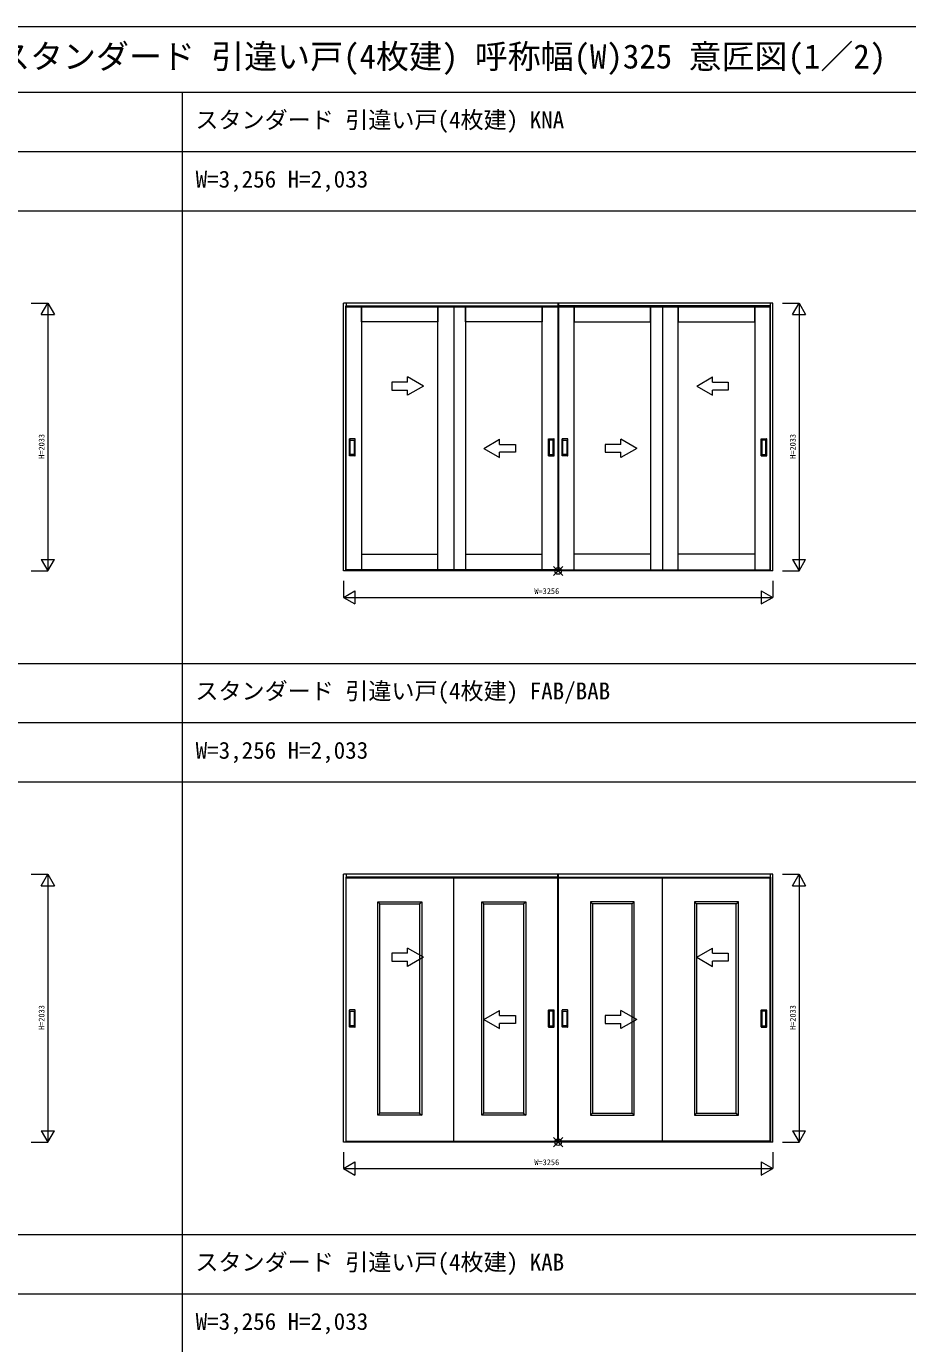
# Model space of a CAD drawing. Units: millimetres, scale not verified. Extents: x -14341 to 14341, y -10000 to 10000.
# Drawn here: x -4125 to 2562, y 1 to 10000 of the extents above; entities that cross this region are included whole.
import ezdxf
from ezdxf.enums import TextEntityAlignment as Align

# ---------------------------------------------------------------- set-up
doc = ezdxf.new("R2010")
doc.units = ezdxf.units.MM
doc.header["$LTSCALE"] = 50
doc.layers.add('0-0_0', color=7, linetype='Continuous')
for name, color, linetype, lineweight in [('0-1_YKK_F1', 7, 'Continuous', 18), ('0-2_YKK_IN', 1, 'Continuous', 18), ('0-3_YKK_A1', 4, 'Continuous', 18), ('0-4_YKK_N1', 2, 'Continuous', 18)]:
    doc.layers.add(name, color=color, linetype=linetype, lineweight=lineweight)
doc.styles.add('ＭＳ ゴシック', font='')
doc.styles.get('ＭＳ ゴシック').set_extended_font_data('MS Gothic')

msp = doc.modelspace()

# ---------------------------------------------------------------- linework, layer by layer
at = {"layer": '0-1_YKK_F1'}
for p, q in [((-14340.51, 10000), (14340.51, 10000)), ((-14340.51, 9500), (14159.49, 9500)), ((-2940.51, -10000), (-2940.51, 9500)), ((-14340.51, 9050), (14159.49, 9050)), ((-14340.51, 8600), (14159.49, 8600)), ((-14340.51, 5165), (14159.49, 5165)), ((-14340.51, 4715), (14159.49, 4715)), ((-14340.51, 4265), (14159.49, 4265)), ((-14340.51, 830), (14159.49, 830)), ((-14340.51, 380), (14159.49, 380))]:
    msp.add_line(p, q, dxfattribs=at)
at = {"layer": '0-2_YKK_IN'}
for p, q in [((-125.86, 5830.64), (-55.15, 5901.36)), ((-125.86, 5901.36), (-55.15, 5830.64)), ((-125.86, 1495.64), (-55.15, 1566.36)), ((-125.86, 1566.36), (-55.15, 1495.64))]:
    msp.add_line(p, q, dxfattribs=at)
for centre in [(-90.51, 5866), (-90.51, 1531)]:
    msp.add_circle(centre, 25, dxfattribs=at)
at = {"layer": '0-3_YKK_A1'}
for p, q in [((-1718.51, 5866), (-1718.51, 7899)), ((1537.49, 7899), (-1718.51, 7899)), ((-1698.51, 7899), (-1698.51, 7869)), ((-92.51, 7899), (-92.51, 5874)), ((-88.51, 7899), (-88.51, 5874)), ((1517.49, 7899), (1517.49, 7869)), ((1537.49, 5866), (1537.49, 7899)), ((-1698.51, 7875), (-92.51, 7875)), ((-1698.51, 7872), (-92.51, 7872)), ((-1698.51, 5870), (-1698.51, 7869)), ((-88.51, 7875), (1517.49, 7875)), ((-88.51, 7872), (1517.49, 7872)), ((1517.49, 5870), (1517.49, 7869)), ((-1112.01, 7269.5), (-1232.01, 7338.78)), ((-1232.01, 7299.5), (-1232.01, 7338.78)), ((960.99, 7269.5), (1080.99, 7338.78)), ((1080.99, 7299.5), (1080.99, 7338.78)), ((-1112.01, 7269.5), (-1232.01, 7200.22)), ((-1232.01, 7200.22), (-1232.01, 7239.5)), ((960.99, 7269.5), (1080.99, 7200.22)), ((1080.99, 7200.22), (1080.99, 7239.5)), ((-1673.01, 6740), (-1673.01, 6868)), ((-1632.01, 6869), (-1672.01, 6869)), ((-1667.01, 6750), (-1667.01, 6858)), ((-1666.01, 6859), (-1638.01, 6859)), ((-1637.01, 6858), (-1637.01, 6750)), ((-1631.01, 6740), (-1631.01, 6868)), ((-654.01, 6796.96), (-534.01, 6866.24)), ((-534.01, 6826.96), (-534.01, 6866.24)), ((-163.51, 6740), (-163.51, 6868)), ((-162.51, 6869), (-122.51, 6869)), ((-157.51, 6858), (-157.51, 6750)), ((-128.51, 6859), (-156.51, 6859)), ((-127.51, 6750), (-127.51, 6858)), ((-121.51, 6740), (-121.51, 6868)), ((-59.51, 6740), (-59.51, 6868)), ((-18.51, 6869), (-58.51, 6869)), ((-53.51, 6750), (-53.51, 6858)), ((-52.51, 6859), (-24.51, 6859)), ((-23.51, 6858), (-23.51, 6750)), ((-17.51, 6740), (-17.51, 6868)), ((505.99, 6796.96), (385.99, 6866.24)), ((385.99, 6826.96), (385.99, 6866.24)), ((1449.99, 6740), (1449.99, 6868)), ((1450.99, 6869), (1490.99, 6869)), ((1455.99, 6858), (1455.99, 6750)), ((1484.99, 6859), (1456.99, 6859)), ((1485.99, 6750), (1485.99, 6858)), ((1491.99, 6740), (1491.99, 6868)), ((-1632.01, 6739), (-1672.01, 6739)), ((-1638.01, 6749), (-1666.01, 6749)), ((-654.01, 6796.96), (-534.01, 6727.68)), ((-534.01, 6727.68), (-534.01, 6766.96)), ((-162.51, 6739), (-122.51, 6739)), ((-156.51, 6749), (-128.51, 6749)), ((-18.51, 6739), (-58.51, 6739)), ((-24.51, 6749), (-52.51, 6749)), ((505.99, 6796.96), (385.99, 6727.68)), ((385.99, 6727.68), (385.99, 6766.96)), ((1450.99, 6739), (1490.99, 6739)), ((1456.99, 6749), (1484.99, 6749)), ((-1582.01, 5994), (-1002.01, 5994)), ((-792.51, 5994), (-212.51, 5994)), ((611.49, 5994), (31.49, 5994)), ((1400.99, 5994), (820.99, 5994)), ((1537.49, 5866), (-1718.51, 5866)), ((-1698.51, 5866), (-1698.51, 5870)), ((1517.49, 5870), (-1698.51, 5870)), ((-1002.01, 5874), (-1582.01, 5874)), ((-792.51, 5874), (-882.01, 5874)), ((-212.51, 5874), (-792.51, 5874)), ((31.49, 5874), (611.49, 5874)), ((611.49, 5874), (700.99, 5874)), ((820.99, 5874), (1400.99, 5874)), ((1517.49, 5866), (1517.49, 5870)), ((-1718.51, 1531), (-1718.51, 3564)), ((1537.49, 3564), (-1718.51, 3564)), ((-1698.51, 3564), (-1698.51, 3534)), ((-1698.51, 3540), (-92.51, 3540)), ((-1698.51, 3537), (-92.51, 3537)), ((-1698.51, 1535), (-1698.51, 3534)), ((-882.01, 1539), (-882.01, 3543)), ((-92.51, 3543), (-882.01, 3543)), ((-92.51, 1539), (-92.51, 3564)), ((-88.51, 1539), (-88.51, 3564)), ((-88.51, 3543), (700.99, 3543)), ((-88.51, 3540), (1517.49, 3540)), ((-88.51, 3537), (1517.49, 3537)), ((700.99, 1539), (700.99, 3543)), ((1517.49, 3564), (1517.49, 3534)), ((1517.49, 1535), (1517.49, 3534)), ((1537.49, 1531), (1537.49, 3564)), ((-1458.34, 3354.5), (-1125.67, 3354.5)), ((-1442.34, 3338.5), (-1458.34, 3354.5)), ((-1442.34, 3338.5), (-1141.67, 3338.5)), ((-1141.67, 3338.5), (-1125.67, 3354.5)), ((-1141.67, 3338.5), (-1141.67, 1750.5)), ((-1125.67, 3354.5), (-1125.67, 1734.5)), ((-668.84, 3354.5), (-336.17, 3354.5)), ((-652.84, 3338.5), (-668.84, 3354.5)), ((-652.84, 3338.5), (-352.17, 3338.5)), ((-352.17, 3338.5), (-336.17, 3354.5)), ((-352.17, 3338.5), (-352.17, 1750.5)), ((-336.17, 3354.5), (-336.17, 1734.5)), ((155.16, 3354.5), (155.16, 1734.5)), ((487.83, 3354.5), (155.16, 3354.5)), ((171.16, 3338.5), (155.16, 3354.5)), ((171.16, 3338.5), (171.16, 1750.5)), ((471.83, 3338.5), (171.16, 3338.5)), ((471.83, 3338.5), (487.83, 3354.5)), ((944.66, 3354.5), (944.66, 1734.5)), ((1277.33, 3354.5), (944.66, 3354.5)), ((960.66, 3338.5), (944.66, 3354.5)), ((960.66, 3338.5), (960.66, 1750.5)), ((1261.33, 3338.5), (960.66, 3338.5)), ((1261.33, 3338.5), (1277.33, 3354.5)), ((-1112.01, 2934.5), (-1232.01, 3003.78)), ((-1232.01, 2964.5), (-1232.01, 3003.78)), ((960.99, 2934.5), (1080.99, 3003.78)), ((1080.99, 2964.5), (1080.99, 3003.78)), ((-1112.01, 2934.5), (-1232.01, 2865.22)), ((-1232.01, 2865.22), (-1232.01, 2904.5)), ((960.99, 2934.5), (1080.99, 2865.22)), ((1080.99, 2865.22), (1080.99, 2904.5)), ((-1673.01, 2405), (-1673.01, 2533)), ((-1632.01, 2534), (-1672.01, 2534)), ((-1667.01, 2415), (-1667.01, 2523)), ((-1666.01, 2524), (-1638.01, 2524)), ((-1637.01, 2523), (-1637.01, 2415)), ((-1631.01, 2405), (-1631.01, 2533)), ((-654.01, 2461.96), (-534.01, 2531.24)), ((-534.01, 2491.96), (-534.01, 2531.24)), ((-163.51, 2405), (-163.51, 2533)), ((-162.51, 2534), (-122.51, 2534)), ((-157.51, 2523), (-157.51, 2415)), ((-128.51, 2524), (-156.51, 2524)), ((-127.51, 2415), (-127.51, 2523)), ((-121.51, 2405), (-121.51, 2533)), ((-59.51, 2405), (-59.51, 2533)), ((-18.51, 2534), (-58.51, 2534)), ((-53.51, 2415), (-53.51, 2523)), ((-52.51, 2524), (-24.51, 2524)), ((-23.51, 2523), (-23.51, 2415)), ((-17.51, 2405), (-17.51, 2533)), ((505.99, 2461.96), (385.99, 2531.24)), ((385.99, 2491.96), (385.99, 2531.24)), ((1449.99, 2405), (1449.99, 2533)), ((1450.99, 2534), (1490.99, 2534)), ((1455.99, 2523), (1455.99, 2415)), ((1484.99, 2524), (1456.99, 2524)), ((1485.99, 2415), (1485.99, 2523)), ((1491.99, 2405), (1491.99, 2533)), ((-1632.01, 2404), (-1672.01, 2404)), ((-1638.01, 2414), (-1666.01, 2414)), ((-654.01, 2461.96), (-534.01, 2392.68)), ((-534.01, 2392.68), (-534.01, 2431.96)), ((-162.51, 2404), (-122.51, 2404)), ((-156.51, 2414), (-128.51, 2414)), ((-18.51, 2404), (-58.51, 2404)), ((-24.51, 2414), (-52.51, 2414)), ((505.99, 2461.96), (385.99, 2392.68)), ((385.99, 2392.68), (385.99, 2431.96)), ((1450.99, 2404), (1490.99, 2404)), ((1456.99, 2414), (1484.99, 2414)), ((-1442.34, 1750.5), (-1458.34, 1734.5)), ((-1141.67, 1750.5), (-1125.67, 1734.5)), ((-652.84, 1750.5), (-668.84, 1734.5)), ((-352.17, 1750.5), (-336.17, 1734.5)), ((171.16, 1750.5), (155.16, 1734.5)), ((471.83, 1750.5), (487.83, 1734.5)), ((960.66, 1750.5), (944.66, 1734.5)), ((1261.33, 1750.5), (1277.33, 1734.5)), ((1537.49, 1531), (-1718.51, 1531)), ((-1702.01, 1539), (-882.01, 1539)), ((-1698.51, 1531), (-1698.51, 1535)), ((1517.49, 1535), (-1698.51, 1535)), ((-882.01, 1539), (-92.51, 1539)), ((700.99, 1539), (-88.51, 1539)), ((1520.99, 1539), (700.99, 1539)), ((1517.49, 1531), (1517.49, 1535))]:
    msp.add_line(p, q, dxfattribs=at)
for points in [[(-1582.01, 5874), (-1702.01, 5874), (-1702.01, 7878), (-1582.01, 7878)], [(-1002.01, 7758), (-1582.01, 7758), (-1582.01, 7878), (-1002.01, 7878)], [(-882.01, 5874), (-1002.01, 5874), (-1002.01, 7878), (-882.01, 7878)], [(-212.51, 7758), (-792.51, 7758), (-792.51, 7878), (-212.51, 7878)], [(31.49, 7758), (611.49, 7758), (611.49, 7878), (31.49, 7878)], [(700.99, 5874), (820.99, 5874), (820.99, 7878), (700.99, 7878)], [(820.99, 7758), (1400.99, 7758), (1400.99, 7878), (820.99, 7878)], [(1400.99, 5874), (1520.99, 5874), (1520.99, 7878), (1400.99, 7878)]]:
    msp.add_lwpolyline(points, close=True, dxfattribs=at)
for points in [[(-882.01, 7878), (-792.51, 7878), (-792.51, 5874)], [(-92.51, 5874), (-212.51, 5874), (-212.51, 7878), (-92.51, 7878)], [(-88.51, 5874), (31.49, 5874), (31.49, 7878), (-88.51, 7878)], [(700.99, 7878), (611.49, 7878), (611.49, 5874)], [(-1232.01, 7299.5), (-1352.01, 7299.5), (-1352.01, 7239.5), (-1232.01, 7239.5)], [(1080.99, 7299.5), (1200.99, 7299.5), (1200.99, 7239.5), (1080.99, 7239.5)], [(-534.01, 6826.96), (-414.01, 6826.96), (-414.01, 6766.96), (-534.01, 6766.96)], [(385.99, 6826.96), (265.99, 6826.96), (265.99, 6766.96), (385.99, 6766.96)], [(-882.01, 3543), (-1702.01, 3543), (-1702.01, 1539)], [(700.99, 3543), (1520.99, 3543), (1520.99, 1539)], [(-1125.67, 1734.5), (-1458.34, 1734.5), (-1458.34, 3354.5)], [(-1141.67, 1750.5), (-1442.34, 1750.5), (-1442.34, 3338.5)], [(-336.17, 1734.5), (-668.84, 1734.5), (-668.84, 3354.5)], [(-352.17, 1750.5), (-652.84, 1750.5), (-652.84, 3338.5)], [(155.16, 1734.5), (487.83, 1734.5), (487.83, 3354.5)], [(171.16, 1750.5), (471.83, 1750.5), (471.83, 3338.5)], [(944.66, 1734.5), (1277.33, 1734.5), (1277.33, 3354.5)], [(960.66, 1750.5), (1261.33, 1750.5), (1261.33, 3338.5)], [(-1232.01, 2964.5), (-1352.01, 2964.5), (-1352.01, 2904.5), (-1232.01, 2904.5)], [(1080.99, 2964.5), (1200.99, 2964.5), (1200.99, 2904.5), (1080.99, 2904.5)], [(-534.01, 2491.96), (-414.01, 2491.96), (-414.01, 2431.96), (-534.01, 2431.96)], [(385.99, 2491.96), (265.99, 2491.96), (265.99, 2431.96), (385.99, 2431.96)]]:
    msp.add_lwpolyline(points, dxfattribs=at)
for centre, start, end in [((-1672.01, 6868), 90, 180), ((-1666.01, 6858), 90, 180), ((-1638.01, 6858), 0, 90), ((-1632.01, 6868), 0, 90), ((-162.51, 6868), 90, 180), ((-156.51, 6858), 90, 180), ((-128.51, 6858), 360, 90), ((-122.51, 6868), 0, 90), ((-58.51, 6868), 90, 180), ((-52.51, 6858), 90, 180), ((-24.51, 6858), 0, 90), ((-18.51, 6868), 0, 90), ((1450.99, 6868), 90, 180), ((1456.99, 6858), 90, 180), ((1484.99, 6858), 360, 90), ((1490.99, 6868), 0, 90), ((-1672.01, 6740), 180, 270), ((-1666.01, 6750), 180, 270), ((-1638.01, 6750), 270, 0), ((-1632.01, 6740), 270, 0), ((-162.51, 6740), 180, 270), ((-156.51, 6750), 180, 270), ((-128.51, 6750), 270, 360), ((-122.51, 6740), 270, 0), ((-58.51, 6740), 180, 270), ((-52.51, 6750), 180, 270), ((-24.51, 6750), 270, 0), ((-18.51, 6740), 270, 0), ((1450.99, 6740), 180, 270), ((1456.99, 6750), 180, 270), ((1484.99, 6750), 270, 360), ((1490.99, 6740), 270, 0), ((-1672.01, 2533), 90, 180), ((-1666.01, 2523), 90, 180), ((-1638.01, 2523), 0, 90), ((-1632.01, 2533), 0, 90), ((-162.51, 2533), 90, 180), ((-156.51, 2523), 90, 180), ((-128.51, 2523), 360, 90), ((-122.51, 2533), 0, 90), ((-58.51, 2533), 90, 180), ((-52.51, 2523), 90, 180), ((-24.51, 2523), 0, 90), ((-18.51, 2533), 0, 90), ((1450.99, 2533), 90, 180), ((1456.99, 2523), 90, 180), ((1484.99, 2523), 360, 90), ((1490.99, 2533), 0, 90), ((-1672.01, 2405), 180, 270), ((-1666.01, 2415), 180, 270), ((-1638.01, 2415), 270, 0), ((-1632.01, 2405), 270, 0), ((-162.51, 2405), 180, 270), ((-156.51, 2415), 180, 270), ((-128.51, 2415), 270, 360), ((-122.51, 2405), 270, 0), ((-58.51, 2405), 180, 270), ((-52.51, 2415), 180, 270), ((-24.51, 2415), 270, 0), ((-18.51, 2405), 270, 0), ((1450.99, 2405), 180, 270), ((1456.99, 2415), 180, 270), ((1484.99, 2415), 270, 360), ((1490.99, 2405), 270, 0)]:
    msp.add_arc(centre, 1, start, end, dxfattribs=at)
at = {"layer": '0-4_YKK_N1'}
for p, q in [((-4087.51, 7899), (-3962.51, 7899)), ((-3962.51, 7899), (-3962.51, 5866)), ((1612.49, 7899), (1737.49, 7899)), ((1737.49, 7899), (1737.49, 5866)), ((-4012.51, 7812.4), (-3912.51, 7812.4)), ((1687.49, 7812.4), (1787.49, 7812.4)), ((-4012.51, 5952.6), (-3912.51, 5952.6)), ((1687.49, 5952.6), (1787.49, 5952.6)), ((-4087.51, 5866), (-3962.51, 5866)), ((1612.49, 5866), (1737.49, 5866)), ((-1718.51, 5666), (-1631.91, 5716)), ((-1631.91, 5716), (-1631.91, 5616)), ((1450.89, 5716), (1537.49, 5666)), ((1537.49, 5791), (1537.49, 5666)), ((-1718.51, 5666), (-1631.91, 5616)), ((-4087.51, 3564), (-3962.51, 3564)), ((-3962.51, 3564), (-3962.51, 1531)), ((1612.49, 3564), (1737.49, 3564)), ((1737.49, 3564), (1737.49, 1531)), ((-4012.51, 3477.4), (-3912.51, 3477.4)), ((1687.49, 3477.4), (1787.49, 3477.4)), ((-4012.51, 1617.6), (-3912.51, 1617.6)), ((1687.49, 1617.6), (1787.49, 1617.6)), ((-4087.51, 1531), (-3962.51, 1531)), ((1612.49, 1531), (1737.49, 1531)), ((1537.49, 1456), (1537.49, 1331)), ((-1718.51, 1331), (-1631.91, 1381)), ((-1718.51, 1331), (-1631.91, 1281)), ((-1631.91, 1381), (-1631.91, 1281)), ((1450.89, 1381), (1537.49, 1331))]:
    msp.add_line(p, q, dxfattribs=at)
for points in [[(-4012.51, 7812.4), (-3962.51, 7899), (-3912.51, 7812.4)], [(1687.49, 7812.4), (1737.49, 7899), (1787.49, 7812.4)], [(-4012.51, 5952.6), (-3962.51, 5866), (-3912.51, 5952.6)], [(1687.49, 5952.6), (1737.49, 5866), (1787.49, 5952.6)], [(-1718.51, 5791), (-1718.51, 5666), (1537.49, 5666)], [(1450.89, 5716), (1450.89, 5616), (1537.49, 5666)], [(-4012.51, 3477.4), (-3962.51, 3564), (-3912.51, 3477.4)], [(1687.49, 3477.4), (1737.49, 3564), (1787.49, 3477.4)], [(-4012.51, 1617.6), (-3962.51, 1531), (-3912.51, 1617.6)], [(1687.49, 1617.6), (1737.49, 1531), (1787.49, 1617.6)], [(-1718.51, 1456), (-1718.51, 1331), (1537.49, 1331)], [(1450.89, 1381), (1450.89, 1281), (1537.49, 1331)]]:
    msp.add_lwpolyline(points, dxfattribs=at)

# ---------------------------------------------------------------- texts
at = {"layer": '0-0_0', "style": 'ＭＳ ゴシック'}
for s, height, p in [('BVHCH07  木質インテリア建材 Smayell(スマエル) 室内引戸 ラウンドレールタイプ スタンダード 引違い戸(4枚建) 呼称幅(W)325 意匠図(1／2)', 183.3, (-13840.51, 9625)), ('スタンダード 引違い戸(4枚建) KNA', 128.3, (-2842.51, 9187.5)), ('W=3,256 H=2,033', 128.3, (-2840.51, 8737.5)), ('スタンダード 引違い戸(4枚建) FAB/BAB', 128.3, (-2842.51, 4852.5)), ('W=3,256 H=2,033', 128.3, (-2840.51, 4402.5)), ('スタンダード 引違い戸(4枚建) KAB', 128.3, (-2842.51, 517.5)), ('W=3,256 H=2,033', 128.3, (-2840.51, 67.5))]:
    msp.add_text(s, height=height, dxfattribs=at).set_placement(p, align=Align.BOTTOM_LEFT)
at = {"layer": '0-4_YKK_N1', "color": 7, "style": 'ＭＳ ゴシック'}
for p in [(-3974.51, 6717.5), (1725.49, 6717.5), (-3974.51, 2382.5), (1725.49, 2382.5)]:
    msp.add_text('H=2033', height=43.99, rotation=90, dxfattribs=at).set_placement(p, align=Align.BOTTOM_LEFT)
for p in [(-270.51, 5678), (-270.51, 1343)]:
    msp.add_text('W=3256', height=43.99, dxfattribs=at).set_placement(p, align=Align.BOTTOM_LEFT)

doc.saveas('drawing.dxf')
